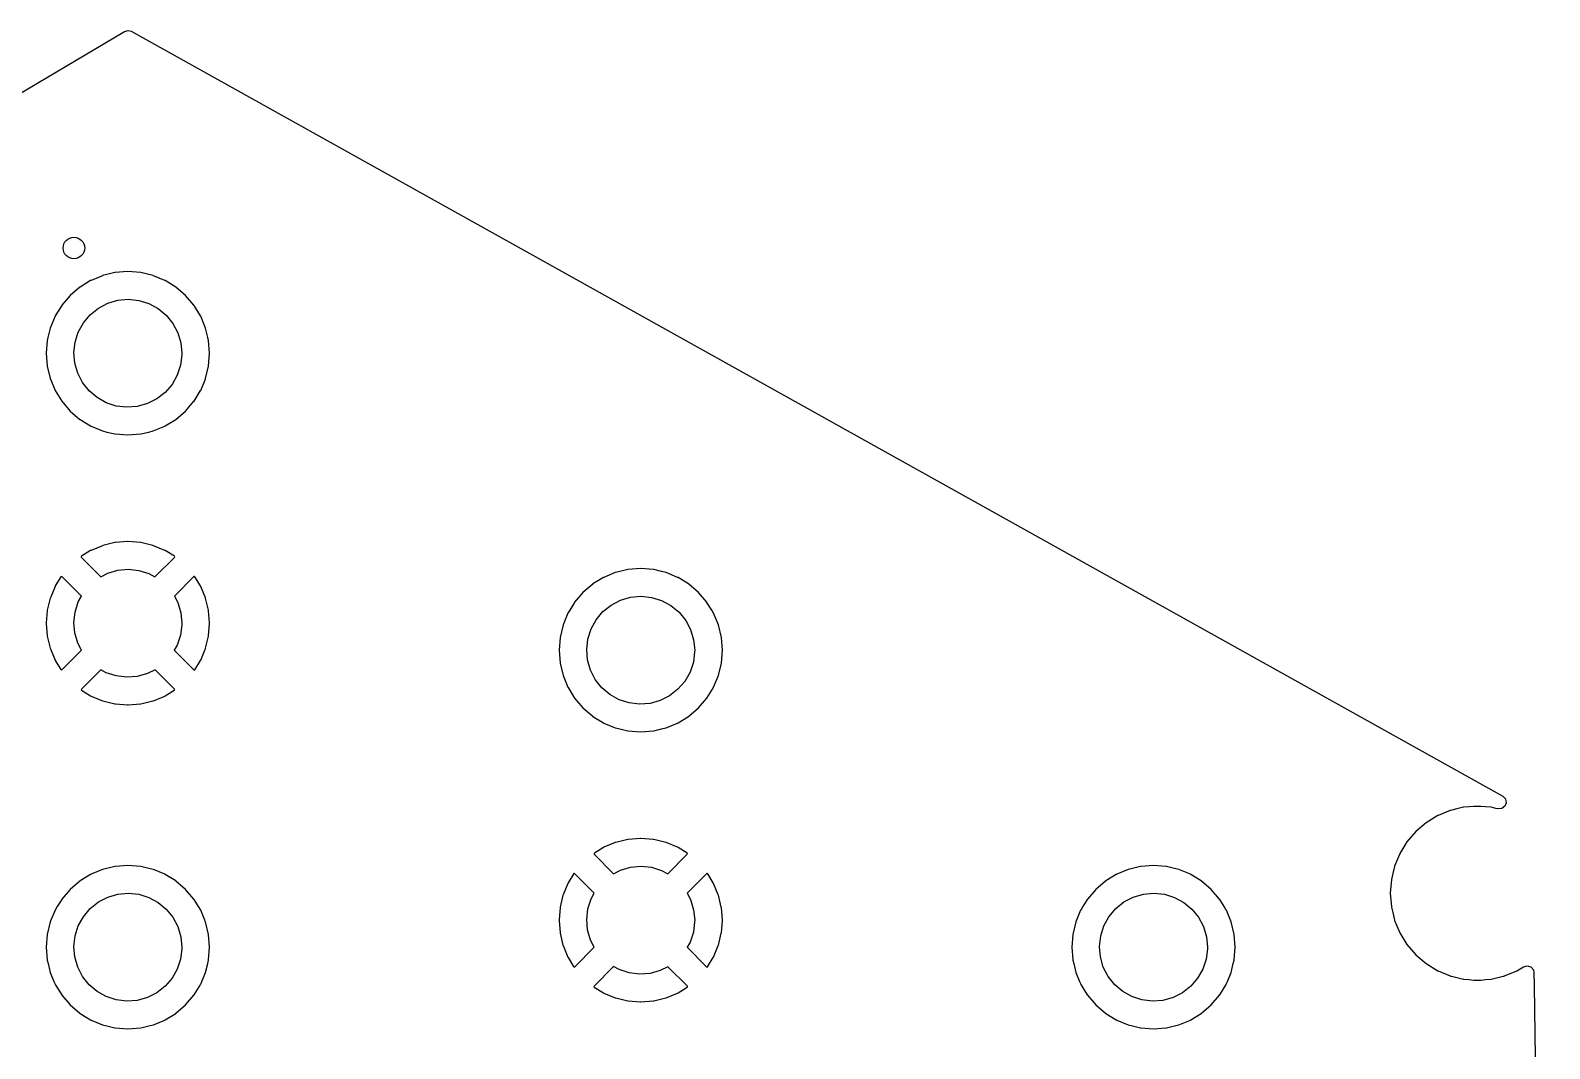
# Model space of a CAD drawing. Extents: x 4.45 to 6.55, y -4.25 to -1.83.
# Drawn here: x 5.441 to 6.549, y -2.574 to -1.831 of the extents above; entities that cross this region are included whole.
import ezdxf

# ---------------------------------------------------------------- set-up
doc = ezdxf.new("R2010")
doc.units = 0
doc.header["$MEASUREMENT"] = 0
doc.layers.add('BLACK', color=7, linetype='CONTINUOUS')

msp = doc.modelspace()

# ---------------------------------------------------------------- linework, layer by layer
at = {"layer": 'BLACK', "linetype": 'CONTINUOUS'}
for p, q in [((4.97367, -2.14961), (5.50936, -1.83216)), ((5.50936, -1.83216), (5.51207, -1.83147)), ((5.51207, -1.83147), (5.5143, -1.8321)), ((5.5143, -1.8321), (6.51455, -2.38993)), ((5.4846, -2.01395), (5.47696, -2.01863)), ((5.48477, -2.01385), (5.4846, -2.01395)), ((5.48495, -2.01377), (5.48477, -2.01385)), ((5.49322, -2.01035), (5.48495, -2.01377)), ((5.48495, -2.01377), (5.48495, -2.01377)), ((5.4934, -2.01027), (5.49322, -2.01035)), ((5.49322, -2.01035), (5.49322, -2.01035)), ((5.49656, -2.00951), (5.4934, -2.01027)), ((5.5023, -2.00813), (5.49656, -2.00951)), ((5.50249, -2.00809), (5.5023, -2.00813)), ((5.5023, -2.00813), (5.5023, -2.00813)), ((5.51181, -2.00736), (5.50249, -2.00809)), ((5.52113, -2.00809), (5.51181, -2.00736)), ((5.52132, -2.00813), (5.52113, -2.00809)), ((5.52706, -2.00951), (5.52132, -2.00813)), ((5.52132, -2.00813), (5.52132, -2.00813)), ((5.53022, -2.01027), (5.52706, -2.00951)), ((5.5304, -2.01035), (5.53022, -2.01027)), ((5.53868, -2.01377), (5.5304, -2.01035)), ((5.5304, -2.01035), (5.5304, -2.01035)), ((5.53886, -2.01385), (5.53868, -2.01377)), ((5.53868, -2.01377), (5.53868, -2.01377)), ((5.53902, -2.01395), (5.53886, -2.01385)), ((5.54666, -2.01863), (5.53902, -2.01395)), ((5.46969, -2.0248), (5.46362, -2.03191)), ((5.47679, -2.01873), (5.46969, -2.0248)), ((5.47696, -2.01863), (5.47679, -2.01873)), ((5.47696, -2.01863), (5.47696, -2.01863)), ((5.50443, -2.02826), (5.51209, -2.02756)), ((5.51209, -2.02756), (5.51973, -2.02836)), ((5.54683, -2.01873), (5.54666, -2.01863)), ((5.54666, -2.01863), (5.54666, -2.01863)), ((5.55394, -2.0248), (5.54683, -2.01873)), ((5.56001, -2.03191), (5.55394, -2.0248)), ((5.46351, -2.03208), (5.45883, -2.03972)), ((5.46362, -2.03191), (5.46351, -2.03208)), ((5.46351, -2.03208), (5.46351, -2.03208)), ((5.47933, -2.04469), (5.48427, -2.0388)), ((5.48427, -2.0388), (5.49025, -2.03399)), ((5.49025, -2.03399), (5.49706, -2.03043)), ((5.49706, -2.03043), (5.50443, -2.02826)), ((5.51973, -2.02836), (5.52707, -2.03064)), ((5.52707, -2.03064), (5.53383, -2.03429)), ((5.53383, -2.03429), (5.53975, -2.03919)), ((5.56011, -2.03208), (5.56001, -2.03191)), ((5.56479, -2.03972), (5.56011, -2.03208)), ((5.56011, -2.03208), (5.56011, -2.03208)), ((5.45511, -2.04871), (5.45351, -2.05536)), ((5.45515, -2.04852), (5.45511, -2.04871)), ((5.45873, -2.03988), (5.45515, -2.04852)), ((5.45883, -2.03972), (5.45873, -2.03988)), ((5.47562, -2.05142), (5.47933, -2.04469)), ((5.53975, -2.03919), (5.5446, -2.04514)), ((5.5446, -2.04514), (5.54821, -2.05193)), ((5.56489, -2.03988), (5.56479, -2.03972)), ((5.56847, -2.04852), (5.56489, -2.03988)), ((5.56851, -2.04871), (5.56847, -2.04852)), ((5.57011, -2.05536), (5.56851, -2.04871)), ((5.45297, -2.05761), (5.45224, -2.06693)), ((5.45351, -2.05536), (5.45297, -2.05761)), ((5.47244, -2.06638), (5.4733, -2.05874)), ((5.4733, -2.05874), (5.47562, -2.05142)), ((5.54821, -2.05193), (5.55043, -2.05928)), ((5.55043, -2.05928), (5.55118, -2.06693)), ((5.57065, -2.05761), (5.57011, -2.05536)), ((5.57138, -2.06693), (5.57065, -2.05761)), ((5.45224, -2.06693), (5.45297, -2.07625)), ((5.47309, -2.07404), (5.47244, -2.06638)), ((5.55117, -2.06803), (5.5502, -2.07565)), ((5.55118, -2.06693), (5.55117, -2.06803)), ((5.57065, -2.07625), (5.57138, -2.06693)), ((5.45297, -2.07625), (5.45515, -2.08534)), ((5.47521, -2.08142), (5.47309, -2.07404)), ((5.47872, -2.08826), (5.47521, -2.08142)), ((5.54778, -2.08294), (5.54398, -2.08962)), ((5.5502, -2.07565), (5.54778, -2.08294)), ((5.56847, -2.08534), (5.57065, -2.07625)), ((5.45515, -2.08534), (5.45523, -2.08552)), ((5.45523, -2.08552), (5.45523, -2.08552)), ((5.45523, -2.08552), (5.45557, -2.08636)), ((5.45557, -2.08636), (5.45873, -2.09397)), ((5.45873, -2.09397), (5.45883, -2.09414)), ((5.45883, -2.09414), (5.46351, -2.10178)), ((5.48349, -2.09428), (5.47872, -2.08826)), ((5.54398, -2.08962), (5.53896, -2.09544)), ((5.56011, -2.10178), (5.56479, -2.09414)), ((5.56479, -2.09414), (5.56489, -2.09397)), ((5.56489, -2.09397), (5.56805, -2.08636)), ((5.56805, -2.08636), (5.56839, -2.08552)), ((5.56839, -2.08552), (5.56847, -2.08534)), ((5.56839, -2.08552), (5.56839, -2.08552)), ((5.46351, -2.10178), (5.46351, -2.10178)), ((5.46351, -2.10178), (5.46362, -2.10195)), ((5.46362, -2.10195), (5.46969, -2.10905)), ((5.48934, -2.09926), (5.48349, -2.09428)), ((5.49605, -2.10301), (5.48934, -2.09926)), ((5.50336, -2.10538), (5.49605, -2.10301)), ((5.52605, -2.10363), (5.51865, -2.1057)), ((5.53291, -2.10017), (5.52605, -2.10363)), ((5.53896, -2.09544), (5.53291, -2.10017)), ((5.55394, -2.10905), (5.56001, -2.10195)), ((5.56001, -2.10195), (5.56011, -2.10178)), ((5.56011, -2.10178), (5.56011, -2.10178)), ((5.46969, -2.10905), (5.47679, -2.11513)), ((5.47679, -2.11513), (5.47696, -2.11523)), ((5.47696, -2.11523), (5.47696, -2.11523)), ((5.47696, -2.11523), (5.4846, -2.11991)), ((5.51099, -2.10629), (5.50336, -2.10538)), ((5.51865, -2.1057), (5.51099, -2.10629)), ((5.53902, -2.11991), (5.54666, -2.11523)), ((5.54666, -2.11523), (5.54683, -2.11513)), ((5.54666, -2.11523), (5.54666, -2.11523)), ((5.54683, -2.11513), (5.55394, -2.10905)), ((5.4846, -2.11991), (5.48477, -2.12001)), ((5.48477, -2.12001), (5.48495, -2.12008)), ((5.48495, -2.12008), (5.48495, -2.12008)), ((5.48495, -2.12008), (5.49216, -2.12307)), ((5.49216, -2.12307), (5.4934, -2.12359)), ((5.4934, -2.12359), (5.49656, -2.12434)), ((5.49656, -2.12434), (5.5023, -2.12572)), ((5.5023, -2.12572), (5.5023, -2.12572)), ((5.5023, -2.12572), (5.50249, -2.12577)), ((5.50249, -2.12577), (5.51181, -2.1265)), ((5.51181, -2.1265), (5.52113, -2.12577)), ((5.52113, -2.12577), (5.52132, -2.12572)), ((5.52132, -2.12572), (5.52706, -2.12434)), ((5.52132, -2.12572), (5.52132, -2.12572)), ((5.52706, -2.12434), (5.53022, -2.12359)), ((5.53022, -2.12359), (5.53146, -2.12307)), ((5.53146, -2.12307), (5.53868, -2.12008)), ((5.53868, -2.12008), (5.53886, -2.12001)), ((5.53868, -2.12008), (5.53868, -2.12008)), ((5.53886, -2.12001), (5.53902, -2.11991)), ((5.50231, -2.205), (5.4936, -2.2071)), ((5.50269, -2.20494), (5.50231, -2.205)), ((5.51162, -2.20424), (5.50269, -2.20494)), ((5.51201, -2.20424), (5.51162, -2.20424)), ((5.52093, -2.20494), (5.51201, -2.20424)), ((5.52132, -2.205), (5.52093, -2.20494)), ((5.53002, -2.2071), (5.52132, -2.205)), ((5.47801, -2.21486), (5.47764, -2.21527)), ((5.47764, -2.21527), (5.47779, -2.21562)), ((5.47779, -2.21562), (5.49206, -2.22989)), ((5.48461, -2.21082), (5.47801, -2.21486)), ((5.48495, -2.21064), (5.48461, -2.21082)), ((5.49323, -2.20722), (5.48495, -2.21064)), ((5.4936, -2.2071), (5.49323, -2.20722)), ((5.53039, -2.20722), (5.53002, -2.2071)), ((5.53867, -2.21064), (5.53039, -2.20722)), ((5.53154, -2.22991), (5.54571, -2.21574)), ((5.53901, -2.21082), (5.53867, -2.21064)), ((5.54575, -2.21495), (5.53901, -2.21082)), ((5.54571, -2.21574), (5.54598, -2.21525)), ((5.54598, -2.21525), (5.54575, -2.21495)), ((5.49706, -2.22728), (5.50443, -2.22511)), ((5.50443, -2.22511), (5.51209, -2.22441)), ((5.51209, -2.22441), (5.51973, -2.22521)), ((5.51973, -2.22521), (5.52707, -2.22749)), ((5.86724, -2.22688), (5.85896, -2.23031)), ((5.86742, -2.22681), (5.86724, -2.22688)), ((5.86724, -2.22688), (5.86724, -2.22688)), ((5.87058, -2.22605), (5.86742, -2.22681)), ((5.87632, -2.22467), (5.87058, -2.22605)), ((5.87651, -2.22462), (5.87632, -2.22467)), ((5.87632, -2.22467), (5.87632, -2.22467)), ((5.88583, -2.22389), (5.87651, -2.22462)), ((5.89515, -2.22462), (5.88583, -2.22389)), ((5.89534, -2.22467), (5.89515, -2.22462)), ((5.90108, -2.22605), (5.89534, -2.22467)), ((5.89534, -2.22467), (5.89534, -2.22467)), ((5.90424, -2.22681), (5.90108, -2.22605)), ((5.90442, -2.22688), (5.90424, -2.22681)), ((5.91269, -2.23031), (5.90442, -2.22688)), ((5.90442, -2.22688), (5.90442, -2.22688)), ((5.45867, -2.23692), (5.45525, -2.2452)), ((5.45885, -2.23658), (5.45867, -2.23692)), ((5.46298, -2.22984), (5.45885, -2.23658)), ((5.46328, -2.22961), (5.46298, -2.22984)), ((5.46377, -2.22988), (5.46328, -2.22961)), ((5.47794, -2.24405), (5.46377, -2.22988)), ((5.49206, -2.22989), (5.49706, -2.22728)), ((5.52707, -2.22749), (5.53154, -2.22991)), ((5.55997, -2.22976), (5.54569, -2.24404)), ((5.56032, -2.22961), (5.55997, -2.22976)), ((5.56073, -2.22998), (5.56032, -2.22961)), ((5.56477, -2.23658), (5.56073, -2.22998)), ((5.56495, -2.23692), (5.56477, -2.23658)), ((5.56838, -2.2452), (5.56495, -2.23692)), ((5.85081, -2.23527), (5.8437, -2.24134)), ((5.85098, -2.23517), (5.85081, -2.23527)), ((5.85861, -2.23049), (5.85098, -2.23517)), ((5.85098, -2.23517), (5.85098, -2.23517)), ((5.85878, -2.23038), (5.85861, -2.23049)), ((5.85896, -2.23031), (5.85878, -2.23038)), ((5.85896, -2.23031), (5.85896, -2.23031)), ((5.91287, -2.23038), (5.91269, -2.23031)), ((5.91269, -2.23031), (5.91269, -2.23031)), ((5.91304, -2.23049), (5.91287, -2.23038)), ((5.92068, -2.23517), (5.91304, -2.23049)), ((5.92084, -2.23527), (5.92068, -2.23517)), ((5.92068, -2.23517), (5.92068, -2.23517)), ((5.92795, -2.24134), (5.92084, -2.23527)), ((5.45513, -2.24557), (5.45304, -2.25427)), ((5.45525, -2.2452), (5.45513, -2.24557)), ((5.4733, -2.25559), (5.47562, -2.24827)), ((5.47562, -2.24827), (5.47794, -2.24405)), ((5.54569, -2.24404), (5.54821, -2.24878)), ((5.54821, -2.24878), (5.55043, -2.25613)), ((5.5685, -2.24557), (5.56838, -2.2452)), ((5.57059, -2.25427), (5.5685, -2.24557)), ((5.83753, -2.24861), (5.83406, -2.25427)), ((5.83763, -2.24845), (5.83753, -2.24861)), ((5.83753, -2.24861), (5.83753, -2.24861)), ((5.8437, -2.24134), (5.83763, -2.24845)), ((5.86427, -2.25052), (5.87108, -2.24696)), ((5.87108, -2.24696), (5.87845, -2.24479)), ((5.87845, -2.24479), (5.8861, -2.2441)), ((5.8861, -2.2441), (5.89374, -2.2449)), ((5.89374, -2.2449), (5.90108, -2.24717)), ((5.90108, -2.24717), (5.90784, -2.25083)), ((5.93402, -2.24845), (5.92795, -2.24134)), ((5.93412, -2.24861), (5.93402, -2.24845)), ((5.93759, -2.25427), (5.93412, -2.24861)), ((5.93412, -2.24861), (5.93412, -2.24861)), ((5.45298, -2.25466), (5.45227, -2.26359)), ((5.45304, -2.25427), (5.45298, -2.25466)), ((5.47244, -2.26323), (5.4733, -2.25559)), ((5.55043, -2.25613), (5.55118, -2.26378)), ((5.57065, -2.25466), (5.57059, -2.25427)), ((5.57135, -2.26359), (5.57065, -2.25466)), ((5.83275, -2.25642), (5.82917, -2.26506)), ((5.83406, -2.25427), (5.83275, -2.25642)), ((5.85334, -2.26122), (5.85828, -2.25534)), ((5.85828, -2.25534), (5.86427, -2.25052)), ((5.90784, -2.25083), (5.91376, -2.25572)), ((5.91376, -2.25572), (5.91862, -2.26168)), ((5.93891, -2.25642), (5.93759, -2.25427)), ((5.94248, -2.26506), (5.93891, -2.25642)), ((5.45227, -2.26359), (5.45227, -2.26397)), ((5.45227, -2.26397), (5.45298, -2.2729)), ((5.47309, -2.27089), (5.47244, -2.26323)), ((5.47521, -2.27827), (5.47309, -2.27089)), ((5.55117, -2.26488), (5.5502, -2.2725)), ((5.55118, -2.26378), (5.55117, -2.26488)), ((5.57065, -2.2729), (5.57135, -2.26397)), ((5.57135, -2.26397), (5.57135, -2.26359)), ((5.82917, -2.26506), (5.82699, -2.27415)), ((5.84732, -2.27528), (5.84964, -2.26796)), ((5.84964, -2.26796), (5.85334, -2.26122)), ((5.91862, -2.26168), (5.92223, -2.26846)), ((5.92223, -2.26846), (5.92445, -2.27582)), ((5.94467, -2.27415), (5.94248, -2.26506)), ((5.45298, -2.2729), (5.45304, -2.27329)), ((5.45304, -2.27329), (5.45513, -2.28199)), ((5.45513, -2.28199), (5.45525, -2.28236)), ((5.45525, -2.28236), (5.45867, -2.29064)), ((5.47791, -2.28354), (5.47521, -2.27827)), ((5.54778, -2.27979), (5.54567, -2.2835)), ((5.5502, -2.2725), (5.54778, -2.27979)), ((5.56792, -2.28346), (5.56838, -2.28236)), ((5.56838, -2.28236), (5.5685, -2.28199)), ((5.5685, -2.28199), (5.57059, -2.27329)), ((5.57059, -2.27329), (5.57065, -2.2729)), ((5.82699, -2.27415), (5.82625, -2.28346)), ((5.84646, -2.28291), (5.84732, -2.27528)), ((5.92445, -2.27582), (5.9252, -2.28346)), ((5.9454, -2.28346), (5.94467, -2.27415)), ((5.45867, -2.29064), (5.45885, -2.29098)), ((5.45885, -2.29098), (5.46289, -2.29758)), ((5.46365, -2.2978), (5.47791, -2.28354)), ((5.54567, -2.2835), (5.55985, -2.29768)), ((5.56064, -2.29772), (5.56477, -2.29098)), ((5.56477, -2.29098), (5.56495, -2.29064)), ((5.56495, -2.29064), (5.56792, -2.28346)), ((5.82625, -2.28346), (5.82699, -2.29278)), ((5.82699, -2.29278), (5.82917, -2.30187)), ((5.8471, -2.29057), (5.84646, -2.28291)), ((5.84922, -2.29796), (5.8471, -2.29057)), ((5.92422, -2.29219), (5.92179, -2.29948)), ((5.92518, -2.28456), (5.92422, -2.29219)), ((5.9252, -2.28346), (5.92518, -2.28456)), ((5.94248, -2.30187), (5.94467, -2.29278)), ((5.94467, -2.29278), (5.9454, -2.28346)), ((5.46289, -2.29758), (5.4633, -2.29795)), ((5.4633, -2.29795), (5.46365, -2.2978)), ((5.49209, -2.29764), (5.47791, -2.31182)), ((5.49605, -2.29986), (5.49209, -2.29764)), ((5.50336, -2.30223), (5.49605, -2.29986)), ((5.51099, -2.30314), (5.50336, -2.30223)), ((5.51865, -2.30255), (5.51099, -2.30314)), ((5.52605, -2.30049), (5.51865, -2.30255)), ((5.53158, -2.29769), (5.52605, -2.30049)), ((5.54583, -2.31194), (5.53158, -2.29769)), ((5.55985, -2.29768), (5.56034, -2.29795)), ((5.56034, -2.29795), (5.56064, -2.29772)), ((5.82917, -2.30187), (5.83275, -2.31051)), ((5.85273, -2.30479), (5.84922, -2.29796)), ((5.92179, -2.29948), (5.918, -2.30616)), ((5.93891, -2.31051), (5.94248, -2.30187)), ((5.47791, -2.31182), (5.47764, -2.31231)), ((5.47764, -2.31231), (5.47787, -2.31261)), ((5.47787, -2.31261), (5.48461, -2.31674)), ((5.53901, -2.31674), (5.54561, -2.3127)), ((5.54561, -2.3127), (5.54598, -2.31229)), ((5.54598, -2.31229), (5.54583, -2.31194)), ((5.83275, -2.31051), (5.83285, -2.31068)), ((5.83285, -2.31068), (5.83753, -2.31832)), ((5.85751, -2.31081), (5.85273, -2.30479)), ((5.86336, -2.31579), (5.85751, -2.31081)), ((5.87007, -2.31954), (5.86336, -2.31579)), ((5.91298, -2.31198), (5.90692, -2.31671)), ((5.918, -2.30616), (5.91298, -2.31198)), ((5.93412, -2.31832), (5.93881, -2.31068)), ((5.93881, -2.31068), (5.93891, -2.31051)), ((5.48461, -2.31674), (5.48495, -2.31692)), ((5.48495, -2.31692), (5.49323, -2.32034)), ((5.49323, -2.32034), (5.4936, -2.32046)), ((5.4936, -2.32046), (5.50231, -2.32255)), ((5.50231, -2.32255), (5.50269, -2.32262)), ((5.50269, -2.32262), (5.51162, -2.32332)), ((5.51162, -2.32332), (5.51201, -2.32332)), ((5.51201, -2.32332), (5.52093, -2.32262)), ((5.52093, -2.32262), (5.52132, -2.32255)), ((5.52132, -2.32255), (5.53002, -2.32046)), ((5.53002, -2.32046), (5.53039, -2.32034)), ((5.53039, -2.32034), (5.53867, -2.31692)), ((5.53867, -2.31692), (5.53901, -2.31674)), ((5.83753, -2.31832), (5.83753, -2.31832)), ((5.83753, -2.31832), (5.83763, -2.31848)), ((5.83763, -2.31848), (5.8437, -2.32559)), ((5.8437, -2.32559), (5.85081, -2.33166)), ((5.87737, -2.32192), (5.87007, -2.31954)), ((5.885, -2.32283), (5.87737, -2.32192)), ((5.89266, -2.32224), (5.885, -2.32283)), ((5.90006, -2.32017), (5.89266, -2.32224)), ((5.90692, -2.31671), (5.90006, -2.32017)), ((5.92084, -2.33166), (5.92795, -2.32559)), ((5.92795, -2.32559), (5.93402, -2.31848)), ((5.93402, -2.31848), (5.93412, -2.31832)), ((5.93412, -2.31832), (5.93412, -2.31832)), ((5.85081, -2.33166), (5.85098, -2.33176)), ((5.85098, -2.33176), (5.85098, -2.33176)), ((5.85098, -2.33176), (5.85861, -2.33644)), ((5.85861, -2.33644), (5.85878, -2.33654)), ((5.85878, -2.33654), (5.85896, -2.33662)), ((5.85896, -2.33662), (5.85896, -2.33662)), ((5.85896, -2.33662), (5.86724, -2.34005)), ((5.90442, -2.34005), (5.91269, -2.33662)), ((5.91269, -2.33662), (5.91287, -2.33654)), ((5.91269, -2.33662), (5.91269, -2.33662)), ((5.91287, -2.33654), (5.91304, -2.33644)), ((5.91304, -2.33644), (5.92068, -2.33176)), ((5.92068, -2.33176), (5.92084, -2.33166)), ((5.92068, -2.33176), (5.92068, -2.33176)), ((5.86724, -2.34005), (5.86742, -2.34012)), ((5.86742, -2.34012), (5.87058, -2.34088)), ((5.87058, -2.34088), (5.87632, -2.34226)), ((5.87632, -2.34226), (5.87632, -2.34226)), ((5.87632, -2.34226), (5.87651, -2.3423)), ((5.87651, -2.3423), (5.88583, -2.34304)), ((5.88583, -2.34304), (5.89515, -2.3423)), ((5.89515, -2.3423), (5.89534, -2.34226)), ((5.89534, -2.34226), (5.90108, -2.34088)), ((5.89534, -2.34226), (5.89534, -2.34226)), ((5.90108, -2.34088), (5.90424, -2.34012)), ((5.90424, -2.34012), (5.90442, -2.34005)), ((6.51455, -2.38993), (6.51651, -2.39192)), ((6.51651, -2.39192), (6.51708, -2.39466)), ((6.46722, -2.40403), (6.45873, -2.40924)), ((6.4674, -2.40396), (6.46722, -2.40403)), ((6.47625, -2.40029), (6.4674, -2.40396)), ((6.4674, -2.40396), (6.4674, -2.40396)), ((6.47643, -2.40022), (6.47625, -2.40029)), ((6.47625, -2.40029), (6.47625, -2.40029)), ((6.48115, -2.39908), (6.47643, -2.40022)), ((6.48594, -2.39793), (6.48115, -2.39908)), ((6.48613, -2.39789), (6.48594, -2.39793)), ((6.48594, -2.39793), (6.48594, -2.39793)), ((6.49006, -2.39758), (6.48613, -2.39789)), ((6.49348, -2.39731), (6.49006, -2.39758)), ((6.49357, -2.3973), (6.49348, -2.39731)), ((6.49348, -2.39731), (6.49348, -2.39731)), ((6.49855, -2.3973), (6.49357, -2.3973)), ((6.49865, -2.39731), (6.49855, -2.3973)), ((6.50207, -2.39758), (6.49865, -2.39731)), ((6.49865, -2.39731), (6.49865, -2.39731)), ((6.506, -2.39789), (6.50207, -2.39758)), ((6.50619, -2.39793), (6.506, -2.39789)), ((6.50963, -2.39876), (6.50619, -2.39793)), ((6.50619, -2.39793), (6.50619, -2.39793)), ((6.51097, -2.39908), (6.50963, -2.39876)), ((6.51382, -2.39892), (6.51097, -2.39908)), ((6.51608, -2.39727), (6.51382, -2.39892)), ((6.51708, -2.39466), (6.51608, -2.39727)), ((6.45873, -2.40924), (6.45115, -2.41571)), ((5.86724, -2.42375), (5.85897, -2.42718)), ((5.86761, -2.42363), (5.86724, -2.42375)), ((5.87632, -2.42154), (5.86761, -2.42363)), ((5.8767, -2.42148), (5.87632, -2.42154)), ((5.88563, -2.42078), (5.8767, -2.42148)), ((5.88602, -2.42078), (5.88563, -2.42078)), ((5.89495, -2.42148), (5.88602, -2.42078)), ((5.89533, -2.42154), (5.89495, -2.42148)), ((5.90404, -2.42363), (5.89533, -2.42154)), ((5.90441, -2.42375), (5.90404, -2.42363)), ((5.91268, -2.42718), (5.90441, -2.42375)), ((6.44467, -2.42329), (6.43946, -2.43179)), ((6.45115, -2.41571), (6.44467, -2.42329)), ((5.85203, -2.43139), (5.85166, -2.43181)), ((5.85166, -2.43181), (5.85181, -2.43215)), ((5.85181, -2.43215), (5.86608, -2.44643)), ((5.85862, -2.42735), (5.85203, -2.43139)), ((5.85897, -2.42718), (5.85862, -2.42735)), ((5.90556, -2.44644), (5.91973, -2.43227)), ((5.91303, -2.42735), (5.91268, -2.42718)), ((5.91977, -2.43148), (5.91303, -2.42735)), ((5.91973, -2.43227), (5.91999, -2.43178)), ((5.91999, -2.43178), (5.91977, -2.43148)), ((6.43776, -2.43591), (6.43565, -2.441)), ((6.43939, -2.43197), (6.43776, -2.43591)), ((6.43946, -2.43179), (6.43939, -2.43197)), ((6.43939, -2.43197), (6.43939, -2.43197)), ((5.4846, -2.44702), (5.47696, -2.4517)), ((5.48477, -2.44692), (5.4846, -2.44702)), ((5.48495, -2.44685), (5.48477, -2.44692)), ((5.49322, -2.44342), (5.48495, -2.44685)), ((5.48495, -2.44685), (5.48495, -2.44685)), ((5.4934, -2.44334), (5.49322, -2.44342)), ((5.49322, -2.44342), (5.49322, -2.44342)), ((5.49656, -2.44258), (5.4934, -2.44334)), ((5.5023, -2.44121), (5.49656, -2.44258)), ((5.50249, -2.44116), (5.5023, -2.44121)), ((5.5023, -2.44121), (5.5023, -2.44121)), ((5.51181, -2.44043), (5.50249, -2.44116)), ((5.52113, -2.44116), (5.51181, -2.44043)), ((5.52132, -2.44121), (5.52113, -2.44116)), ((5.52706, -2.44258), (5.52132, -2.44121)), ((5.52132, -2.44121), (5.52132, -2.44121)), ((5.53022, -2.44334), (5.52706, -2.44258)), ((5.5304, -2.44342), (5.53022, -2.44334)), ((5.53868, -2.44685), (5.5304, -2.44342)), ((5.5304, -2.44342), (5.5304, -2.44342)), ((5.53886, -2.44692), (5.53868, -2.44685)), ((5.53868, -2.44685), (5.53868, -2.44685)), ((5.53902, -2.44702), (5.53886, -2.44692)), ((5.54666, -2.4517), (5.53902, -2.44702)), ((5.837, -2.44637), (5.83287, -2.45311)), ((5.8373, -2.44615), (5.837, -2.44637)), ((5.83778, -2.44641), (5.8373, -2.44615)), ((5.85196, -2.46059), (5.83778, -2.44641)), ((5.86608, -2.44643), (5.87108, -2.44381)), ((5.87108, -2.44381), (5.87845, -2.44164)), ((5.87845, -2.44164), (5.8861, -2.44095)), ((5.8861, -2.44095), (5.89374, -2.44175)), ((5.89374, -2.44175), (5.90108, -2.44402)), ((5.90108, -2.44402), (5.90556, -2.44644)), ((5.93399, -2.44629), (5.91971, -2.46058)), ((5.93434, -2.44615), (5.93399, -2.44629)), ((5.93475, -2.44652), (5.93434, -2.44615)), ((5.93879, -2.45311), (5.93475, -2.44652)), ((6.23263, -2.44702), (6.22499, -2.4517)), ((6.2328, -2.44692), (6.23263, -2.44702)), ((6.23298, -2.44685), (6.2328, -2.44692)), ((6.24125, -2.44342), (6.23298, -2.44685)), ((6.23298, -2.44685), (6.23298, -2.44685)), ((6.24143, -2.44334), (6.24125, -2.44342)), ((6.24125, -2.44342), (6.24125, -2.44342)), ((6.24459, -2.44258), (6.24143, -2.44334)), ((6.25033, -2.44121), (6.24459, -2.44258)), ((6.25052, -2.44116), (6.25033, -2.44121)), ((6.25033, -2.44121), (6.25033, -2.44121)), ((6.25984, -2.44043), (6.25052, -2.44116)), ((6.26916, -2.44116), (6.25984, -2.44043)), ((6.26935, -2.44121), (6.26916, -2.44116)), ((6.27509, -2.44258), (6.26935, -2.44121)), ((6.26935, -2.44121), (6.26935, -2.44121)), ((6.27825, -2.44334), (6.27509, -2.44258)), ((6.27843, -2.44342), (6.27825, -2.44334)), ((6.28671, -2.44685), (6.27843, -2.44342)), ((6.27843, -2.44342), (6.27843, -2.44342)), ((6.28689, -2.44692), (6.28671, -2.44685)), ((6.28671, -2.44685), (6.28671, -2.44685)), ((6.28705, -2.44702), (6.28689, -2.44692)), ((6.29469, -2.4517), (6.28705, -2.44702)), ((6.43438, -2.44629), (6.43332, -2.45069)), ((6.4356, -2.44119), (6.43438, -2.44629)), ((6.43565, -2.441), (6.4356, -2.44119)), ((5.46969, -2.45788), (5.46362, -2.46498)), ((5.47679, -2.4518), (5.46969, -2.45788)), ((5.47696, -2.4517), (5.47679, -2.4518)), ((5.47696, -2.4517), (5.47696, -2.4517)), ((5.54683, -2.4518), (5.54666, -2.4517)), ((5.54666, -2.4517), (5.54666, -2.4517)), ((5.55394, -2.45788), (5.54683, -2.4518)), ((5.56001, -2.46498), (5.55394, -2.45788)), ((5.83269, -2.45346), (5.82926, -2.46173)), ((5.83287, -2.45311), (5.83269, -2.45346)), ((5.93896, -2.45346), (5.93879, -2.45311)), ((5.94239, -2.46173), (5.93896, -2.45346)), ((6.21772, -2.45788), (6.21165, -2.46498)), ((6.22483, -2.4518), (6.21772, -2.45788)), ((6.22499, -2.4517), (6.22483, -2.4518)), ((6.22499, -2.4517), (6.22499, -2.4517)), ((6.29486, -2.4518), (6.29469, -2.4517)), ((6.29469, -2.4517), (6.29469, -2.4517)), ((6.30197, -2.45788), (6.29486, -2.4518)), ((6.30804, -2.46498), (6.30197, -2.45788)), ((6.43332, -2.45069), (6.43254, -2.46063)), ((5.46031, -2.47037), (5.45873, -2.47295)), ((5.46351, -2.46515), (5.46031, -2.47037)), ((5.46362, -2.46498), (5.46351, -2.46515)), ((5.46351, -2.46515), (5.46351, -2.46515)), ((5.48427, -2.47187), (5.49025, -2.46706)), ((5.49025, -2.46706), (5.49706, -2.4635)), ((5.49706, -2.4635), (5.50443, -2.46133)), ((5.50443, -2.46133), (5.51209, -2.46063)), ((5.51209, -2.46063), (5.51973, -2.46143)), ((5.51973, -2.46143), (5.52707, -2.46371)), ((5.52707, -2.46371), (5.53383, -2.46736)), ((5.53383, -2.46736), (5.53975, -2.47226)), ((5.56011, -2.46515), (5.56001, -2.46498)), ((5.56331, -2.47037), (5.56011, -2.46515)), ((5.56011, -2.46515), (5.56011, -2.46515)), ((5.56489, -2.47295), (5.56331, -2.47037)), ((5.82705, -2.47081), (5.82699, -2.47119)), ((5.82914, -2.4621), (5.82705, -2.47081)), ((5.82926, -2.46173), (5.82914, -2.4621)), ((5.84732, -2.47213), (5.84964, -2.46481)), ((5.84964, -2.46481), (5.85196, -2.46059)), ((5.91971, -2.46058), (5.92223, -2.46531)), ((5.92223, -2.46531), (5.92445, -2.47267)), ((5.94251, -2.4621), (5.94239, -2.46173)), ((5.9446, -2.47081), (5.94251, -2.4621)), ((5.94466, -2.47119), (5.9446, -2.47081)), ((6.20834, -2.47037), (6.20676, -2.47295)), ((6.21154, -2.46515), (6.20834, -2.47037)), ((6.21155, -2.46515), (6.21154, -2.46515)), ((6.21165, -2.46498), (6.21155, -2.46515)), ((6.2323, -2.47187), (6.23828, -2.46706)), ((6.23828, -2.46706), (6.24509, -2.4635)), ((6.24509, -2.4635), (6.25247, -2.46133)), ((6.25247, -2.46133), (6.26012, -2.46063)), ((6.26012, -2.46063), (6.26776, -2.46143)), ((6.26776, -2.46143), (6.2751, -2.46371)), ((6.2751, -2.46371), (6.28186, -2.46736)), ((6.28186, -2.46736), (6.28778, -2.47226)), ((6.30814, -2.46515), (6.30804, -2.46498)), ((6.31134, -2.47037), (6.30814, -2.46515)), ((6.30814, -2.46515), (6.30814, -2.46515)), ((6.31292, -2.47295), (6.31134, -2.47037)), ((6.43254, -2.46063), (6.43332, -2.47057)), ((6.43332, -2.47057), (6.43337, -2.47076)), ((6.43337, -2.47076), (6.43337, -2.47076)), ((6.43337, -2.47076), (6.43431, -2.47469)), ((5.45515, -2.48159), (5.45297, -2.49068)), ((5.4557, -2.48027), (5.45515, -2.48159)), ((5.45866, -2.47313), (5.4557, -2.48027)), ((5.45873, -2.47295), (5.45866, -2.47313)), ((5.45866, -2.47313), (5.45866, -2.47313)), ((5.47562, -2.48449), (5.47933, -2.47776)), ((5.47933, -2.47776), (5.48427, -2.47187)), ((5.53975, -2.47226), (5.5446, -2.47821)), ((5.5446, -2.47821), (5.54821, -2.485)), ((5.56497, -2.47313), (5.56489, -2.47295)), ((5.56792, -2.48027), (5.56497, -2.47313)), ((5.56497, -2.47313), (5.56497, -2.47313)), ((5.56802, -2.48051), (5.56792, -2.48027)), ((5.56847, -2.48159), (5.56802, -2.48051)), ((5.57065, -2.49068), (5.56847, -2.48159)), ((5.82699, -2.47119), (5.82629, -2.48012)), ((5.82629, -2.48012), (5.82629, -2.48051)), ((5.82629, -2.48051), (5.82699, -2.48944)), ((5.84646, -2.47977), (5.84732, -2.47213)), ((5.8471, -2.48742), (5.84646, -2.47977)), ((5.92518, -2.48141), (5.92422, -2.48904)), ((5.92445, -2.47267), (5.9252, -2.48031)), ((5.9252, -2.48031), (5.92518, -2.48141)), ((5.94537, -2.48012), (5.94466, -2.47119)), ((5.94466, -2.48944), (5.94537, -2.48051)), ((5.94537, -2.48051), (5.94537, -2.48012)), ((6.20318, -2.48159), (6.201, -2.49068)), ((6.20373, -2.48027), (6.20318, -2.48159)), ((6.20669, -2.47313), (6.20373, -2.48027)), ((6.20676, -2.47295), (6.20669, -2.47313)), ((6.20669, -2.47313), (6.20669, -2.47313)), ((6.22366, -2.48449), (6.22736, -2.47776)), ((6.22736, -2.47776), (6.2323, -2.47187)), ((6.28778, -2.47226), (6.29263, -2.47821)), ((6.29263, -2.47821), (6.29624, -2.485)), ((6.313, -2.47313), (6.31292, -2.47295)), ((6.31595, -2.48027), (6.313, -2.47313)), ((6.313, -2.47313), (6.313, -2.47313)), ((6.3165, -2.48159), (6.31595, -2.48027)), ((6.31868, -2.49068), (6.3165, -2.48159)), ((6.43431, -2.47469), (6.43565, -2.48026)), ((6.43565, -2.48026), (6.43572, -2.48044)), ((6.43572, -2.48044), (6.43572, -2.48044)), ((6.43572, -2.48044), (6.43735, -2.48438)), ((5.45297, -2.49068), (5.45224, -2.5)), ((5.47244, -2.49945), (5.4733, -2.49181)), ((5.4733, -2.49181), (5.47562, -2.48449)), ((5.54821, -2.485), (5.55043, -2.49235)), ((5.55043, -2.49235), (5.55118, -2.5)), ((5.57138, -2.5), (5.57065, -2.49068)), ((5.82699, -2.48944), (5.82705, -2.48982)), ((5.82705, -2.48982), (5.82914, -2.49853)), ((5.84922, -2.49481), (5.8471, -2.48742)), ((5.92422, -2.48904), (5.92179, -2.49633)), ((5.94251, -2.49853), (5.9446, -2.48982)), ((5.9446, -2.48982), (5.94466, -2.48944)), ((6.201, -2.49068), (6.20027, -2.5)), ((6.22048, -2.49945), (6.22133, -2.49181)), ((6.22133, -2.49181), (6.22366, -2.48449)), ((6.29624, -2.485), (6.29846, -2.49235)), ((6.29846, -2.49235), (6.29921, -2.5)), ((6.31942, -2.5), (6.31868, -2.49068)), ((6.43735, -2.48438), (6.43946, -2.48947)), ((6.43946, -2.48947), (6.44467, -2.49797)), ((5.45224, -2.5), (5.45297, -2.50932)), ((5.47309, -2.50711), (5.47244, -2.49945)), ((5.55117, -2.5011), (5.5502, -2.50872)), ((5.55118, -2.5), (5.55117, -2.5011)), ((5.57065, -2.50932), (5.57138, -2.5)), ((5.82914, -2.49853), (5.82926, -2.4989)), ((5.82926, -2.4989), (5.83269, -2.50717)), ((5.83766, -2.51434), (5.85193, -2.50007)), ((5.85193, -2.50007), (5.84922, -2.49481)), ((5.92179, -2.49633), (5.91969, -2.50003)), ((5.91969, -2.50003), (5.93387, -2.51422)), ((5.93896, -2.50717), (5.94193, -2.5)), ((5.94193, -2.5), (5.94239, -2.4989)), ((5.94239, -2.4989), (5.94251, -2.49853)), ((6.20027, -2.5), (6.201, -2.50932)), ((6.22112, -2.50711), (6.22048, -2.49945)), ((6.2992, -2.5011), (6.29823, -2.50872)), ((6.29921, -2.5), (6.2992, -2.5011)), ((6.31868, -2.50932), (6.31942, -2.5)), ((6.44467, -2.49797), (6.45115, -2.50555)), ((5.45297, -2.50932), (5.45302, -2.50951)), ((5.45302, -2.50951), (5.45302, -2.50951)), ((5.45302, -2.50951), (5.45362, -2.51202)), ((5.45362, -2.51202), (5.45515, -2.51841)), ((5.47521, -2.51449), (5.47309, -2.50711)), ((5.47872, -2.52133), (5.47521, -2.51449)), ((5.5502, -2.50872), (5.54778, -2.51601)), ((5.56847, -2.51841), (5.57, -2.51202)), ((5.57, -2.51202), (5.57061, -2.50951)), ((5.57061, -2.50951), (5.57065, -2.50932)), ((5.57061, -2.50951), (5.57061, -2.50951)), ((5.83269, -2.50717), (5.83287, -2.50752)), ((5.83287, -2.50752), (5.83691, -2.51411)), ((5.83691, -2.51411), (5.83732, -2.51448)), ((5.83732, -2.51448), (5.83766, -2.51434)), ((5.8661, -2.51418), (5.85193, -2.52836)), ((5.87007, -2.51639), (5.8661, -2.51418)), ((5.9056, -2.51423), (5.90006, -2.51702)), ((5.91985, -2.52848), (5.9056, -2.51423)), ((5.93387, -2.51422), (5.93436, -2.51448)), ((5.93436, -2.51448), (5.93466, -2.51426)), ((5.93466, -2.51426), (5.93879, -2.50752)), ((5.93879, -2.50752), (5.93896, -2.50717)), ((6.201, -2.50932), (6.20105, -2.50951)), ((6.20105, -2.50951), (6.20105, -2.50951)), ((6.20105, -2.50951), (6.20165, -2.51202)), ((6.20165, -2.51202), (6.20318, -2.51841)), ((6.22324, -2.51449), (6.22112, -2.50711)), ((6.22675, -2.52133), (6.22324, -2.51449)), ((6.29823, -2.50872), (6.29581, -2.51601)), ((6.3165, -2.51841), (6.31803, -2.51202)), ((6.31803, -2.51202), (6.31864, -2.50951)), ((6.31864, -2.50951), (6.31868, -2.50932)), ((6.31864, -2.50951), (6.31864, -2.50951)), ((6.45115, -2.50555), (6.45873, -2.51202)), ((6.45873, -2.51202), (6.46722, -2.51723)), ((6.5249, -2.51723), (6.52974, -2.51427)), ((6.52974, -2.51427), (6.53243, -2.51354)), ((6.53243, -2.51354), (6.5351, -2.51438)), ((6.5351, -2.51438), (6.53688, -2.51653)), ((5.45515, -2.51841), (5.45523, -2.51859)), ((5.45523, -2.51859), (5.45523, -2.51859)), ((5.45523, -2.51859), (5.45789, -2.52503)), ((5.45789, -2.52503), (5.45873, -2.52705)), ((5.48349, -2.52735), (5.47872, -2.52133)), ((5.54398, -2.52269), (5.53896, -2.52851)), ((5.54778, -2.51601), (5.54398, -2.52269)), ((5.56489, -2.52705), (5.56573, -2.52503)), ((5.56573, -2.52503), (5.56839, -2.51859)), ((5.56839, -2.51859), (5.56847, -2.51841)), ((5.56839, -2.51859), (5.56839, -2.51859)), ((5.87737, -2.51877), (5.87007, -2.51639)), ((5.885, -2.51968), (5.87737, -2.51877)), ((5.89266, -2.51909), (5.885, -2.51968)), ((5.90006, -2.51702), (5.89266, -2.51909)), ((6.20318, -2.51841), (6.20326, -2.51859)), ((6.20326, -2.51859), (6.20326, -2.51859)), ((6.20326, -2.51859), (6.20593, -2.52503)), ((6.20593, -2.52503), (6.20676, -2.52705)), ((6.23152, -2.52735), (6.22675, -2.52133)), ((6.29201, -2.52269), (6.28699, -2.52851)), ((6.29581, -2.51601), (6.29201, -2.52269)), ((6.31292, -2.52705), (6.31376, -2.52503)), ((6.31376, -2.52503), (6.31643, -2.51859)), ((6.31643, -2.51859), (6.3165, -2.51841)), ((6.31643, -2.51859), (6.31643, -2.51859)), ((6.46722, -2.51723), (6.4674, -2.5173)), ((6.4674, -2.5173), (6.4674, -2.5173)), ((6.4674, -2.5173), (6.47625, -2.52097)), ((6.47625, -2.52097), (6.47643, -2.52104)), ((6.47643, -2.52104), (6.47725, -2.52124)), ((6.47725, -2.52124), (6.48594, -2.52332)), ((6.48594, -2.52332), (6.48594, -2.52332)), ((6.48594, -2.52332), (6.48613, -2.52337)), ((6.48613, -2.52337), (6.49006, -2.52368)), ((6.49006, -2.52368), (6.49348, -2.52395)), ((6.49348, -2.52395), (6.49348, -2.52395)), ((6.49348, -2.52395), (6.49357, -2.52396)), ((6.49357, -2.52396), (6.49855, -2.52396)), ((6.49855, -2.52396), (6.49865, -2.52395)), ((6.49865, -2.52395), (6.50207, -2.52368)), ((6.49865, -2.52395), (6.49865, -2.52395)), ((6.50207, -2.52368), (6.506, -2.52337)), ((6.506, -2.52337), (6.50619, -2.52332)), ((6.50619, -2.52332), (6.51487, -2.52124)), ((6.50619, -2.52332), (6.50619, -2.52332)), ((6.51487, -2.52124), (6.51569, -2.52104)), ((6.51569, -2.52104), (6.51587, -2.52097)), ((6.51587, -2.52097), (6.52472, -2.5173)), ((6.52472, -2.5173), (6.5249, -2.51723)), ((6.52472, -2.5173), (6.52472, -2.5173)), ((6.53688, -2.51653), (6.53729, -2.51842)), ((6.53729, -2.51842), (6.53744, -2.52789)), ((5.45873, -2.52705), (5.45883, -2.52721)), ((5.45883, -2.52721), (5.46351, -2.53485)), ((5.46351, -2.53485), (5.46351, -2.53485)), ((5.46351, -2.53485), (5.46362, -2.53502)), ((5.46362, -2.53502), (5.46969, -2.54212)), ((5.48934, -2.53233), (5.48349, -2.52735)), ((5.49605, -2.53608), (5.48934, -2.53233)), ((5.50336, -2.53845), (5.49605, -2.53608)), ((5.52605, -2.53671), (5.51865, -2.53877)), ((5.53291, -2.53324), (5.52605, -2.53671)), ((5.53896, -2.52851), (5.53291, -2.53324)), ((5.55394, -2.54212), (5.56001, -2.53502)), ((5.56001, -2.53502), (5.56011, -2.53485)), ((5.56011, -2.53485), (5.56379, -2.52885)), ((5.56011, -2.53485), (5.56011, -2.53485)), ((5.56379, -2.52885), (5.56479, -2.52721)), ((5.56479, -2.52721), (5.56489, -2.52705)), ((5.85193, -2.52836), (5.85166, -2.52885)), ((5.85166, -2.52885), (5.85189, -2.52915)), ((5.85189, -2.52915), (5.85862, -2.53328)), ((5.85862, -2.53328), (5.85897, -2.53345)), ((5.85897, -2.53345), (5.86724, -2.53688)), ((5.86724, -2.53688), (5.86761, -2.537)), ((5.86761, -2.537), (5.87632, -2.53909)), ((5.89533, -2.53909), (5.90404, -2.537)), ((5.90404, -2.537), (5.90441, -2.53688)), ((5.90441, -2.53688), (5.91268, -2.53345)), ((5.91268, -2.53345), (5.91303, -2.53328)), ((5.91303, -2.53328), (5.91962, -2.52923)), ((5.91962, -2.52923), (5.92, -2.52882)), ((5.92, -2.52882), (5.91985, -2.52848)), ((6.20676, -2.52705), (6.20686, -2.52721)), ((6.20686, -2.52721), (6.21154, -2.53485)), ((6.21154, -2.53485), (6.21155, -2.53485)), ((6.21155, -2.53485), (6.21165, -2.53502)), ((6.21165, -2.53502), (6.21772, -2.54212)), ((6.23737, -2.53233), (6.23152, -2.52735)), ((6.24408, -2.53608), (6.23737, -2.53233)), ((6.25139, -2.53845), (6.24408, -2.53608)), ((6.27408, -2.53671), (6.26668, -2.53877)), ((6.28094, -2.53324), (6.27408, -2.53671)), ((6.28699, -2.52851), (6.28094, -2.53324)), ((6.30197, -2.54212), (6.30804, -2.53502)), ((6.30804, -2.53502), (6.30814, -2.53485)), ((6.30814, -2.53485), (6.31282, -2.52721)), ((6.30814, -2.53485), (6.30814, -2.53485)), ((6.31282, -2.52721), (6.31292, -2.52705)), ((6.53744, -2.52789), (6.54874, -3.23987)), ((5.46969, -2.54212), (5.47679, -2.5482)), ((5.47679, -2.5482), (5.47696, -2.5483)), ((5.47696, -2.5483), (5.47696, -2.5483)), ((5.47696, -2.5483), (5.4846, -2.55298)), ((5.51099, -2.53936), (5.50336, -2.53845)), ((5.51865, -2.53877), (5.51099, -2.53936)), ((5.53902, -2.55298), (5.54666, -2.5483)), ((5.54666, -2.5483), (5.54683, -2.5482)), ((5.54666, -2.5483), (5.54666, -2.5483)), ((5.54683, -2.5482), (5.55394, -2.54212)), ((5.87632, -2.53909), (5.8767, -2.53915)), ((5.8767, -2.53915), (5.88563, -2.53985)), ((5.88563, -2.53985), (5.88602, -2.53985)), ((5.88602, -2.53985), (5.89495, -2.53915)), ((5.89495, -2.53915), (5.89533, -2.53909)), ((6.21772, -2.54212), (6.22483, -2.5482)), ((6.22483, -2.5482), (6.22499, -2.5483)), ((6.22499, -2.5483), (6.22499, -2.5483)), ((6.22499, -2.5483), (6.23263, -2.55298)), ((6.25902, -2.53936), (6.25139, -2.53845)), ((6.26668, -2.53877), (6.25902, -2.53936)), ((6.28705, -2.55298), (6.29469, -2.5483)), ((6.29469, -2.5483), (6.29486, -2.5482)), ((6.29469, -2.5483), (6.29469, -2.5483)), ((6.29486, -2.5482), (6.30197, -2.54212)), ((5.4846, -2.55298), (5.48477, -2.55308)), ((5.48477, -2.55308), (5.48495, -2.55315)), ((5.48495, -2.55315), (5.48495, -2.55315)), ((5.48495, -2.55315), (5.49322, -2.55658)), ((5.49322, -2.55658), (5.4934, -2.55666)), ((5.4934, -2.55666), (5.49656, -2.55742)), ((5.49656, -2.55742), (5.5023, -2.55879)), ((5.5023, -2.55879), (5.5023, -2.55879)), ((5.5023, -2.55879), (5.50249, -2.55884)), ((5.50249, -2.55884), (5.51181, -2.55957)), ((5.51181, -2.55957), (5.52113, -2.55884)), ((5.52113, -2.55884), (5.52132, -2.55879)), ((5.52132, -2.55879), (5.52706, -2.55742)), ((5.52132, -2.55879), (5.52132, -2.55879)), ((5.52706, -2.55742), (5.53022, -2.55666)), ((5.53022, -2.55666), (5.5304, -2.55658)), ((5.5304, -2.55658), (5.53868, -2.55315)), ((5.53868, -2.55315), (5.53886, -2.55308)), ((5.53868, -2.55315), (5.53868, -2.55315)), ((5.53886, -2.55308), (5.53902, -2.55298)), ((6.23263, -2.55298), (6.2328, -2.55308)), ((6.2328, -2.55308), (6.23298, -2.55315)), ((6.23298, -2.55315), (6.23298, -2.55315)), ((6.23298, -2.55315), (6.24125, -2.55658)), ((6.24125, -2.55658), (6.24143, -2.55666)), ((6.24143, -2.55666), (6.24459, -2.55742)), ((6.24459, -2.55742), (6.25033, -2.55879)), ((6.25033, -2.55879), (6.25033, -2.55879)), ((6.25033, -2.55879), (6.25052, -2.55884)), ((6.25052, -2.55884), (6.25984, -2.55957)), ((6.25984, -2.55957), (6.26916, -2.55884)), ((6.26916, -2.55884), (6.26935, -2.55879)), ((6.26935, -2.55879), (6.27509, -2.55742)), ((6.26935, -2.55879), (6.26935, -2.55879)), ((6.27509, -2.55742), (6.27825, -2.55666)), ((6.27825, -2.55666), (6.27843, -2.55658)), ((6.27843, -2.55658), (6.28671, -2.55315)), ((6.28671, -2.55315), (6.28689, -2.55308)), ((6.28671, -2.55315), (6.28671, -2.55315)), ((6.28689, -2.55308), (6.28705, -2.55298))]:
    msp.add_line(p, q, dxfattribs=at)
at = {"layer": 'BLACK'}
msp.add_circle((5.47244, -1.99016), 0.00787, dxfattribs=at)

doc.saveas('drawing.dxf')
